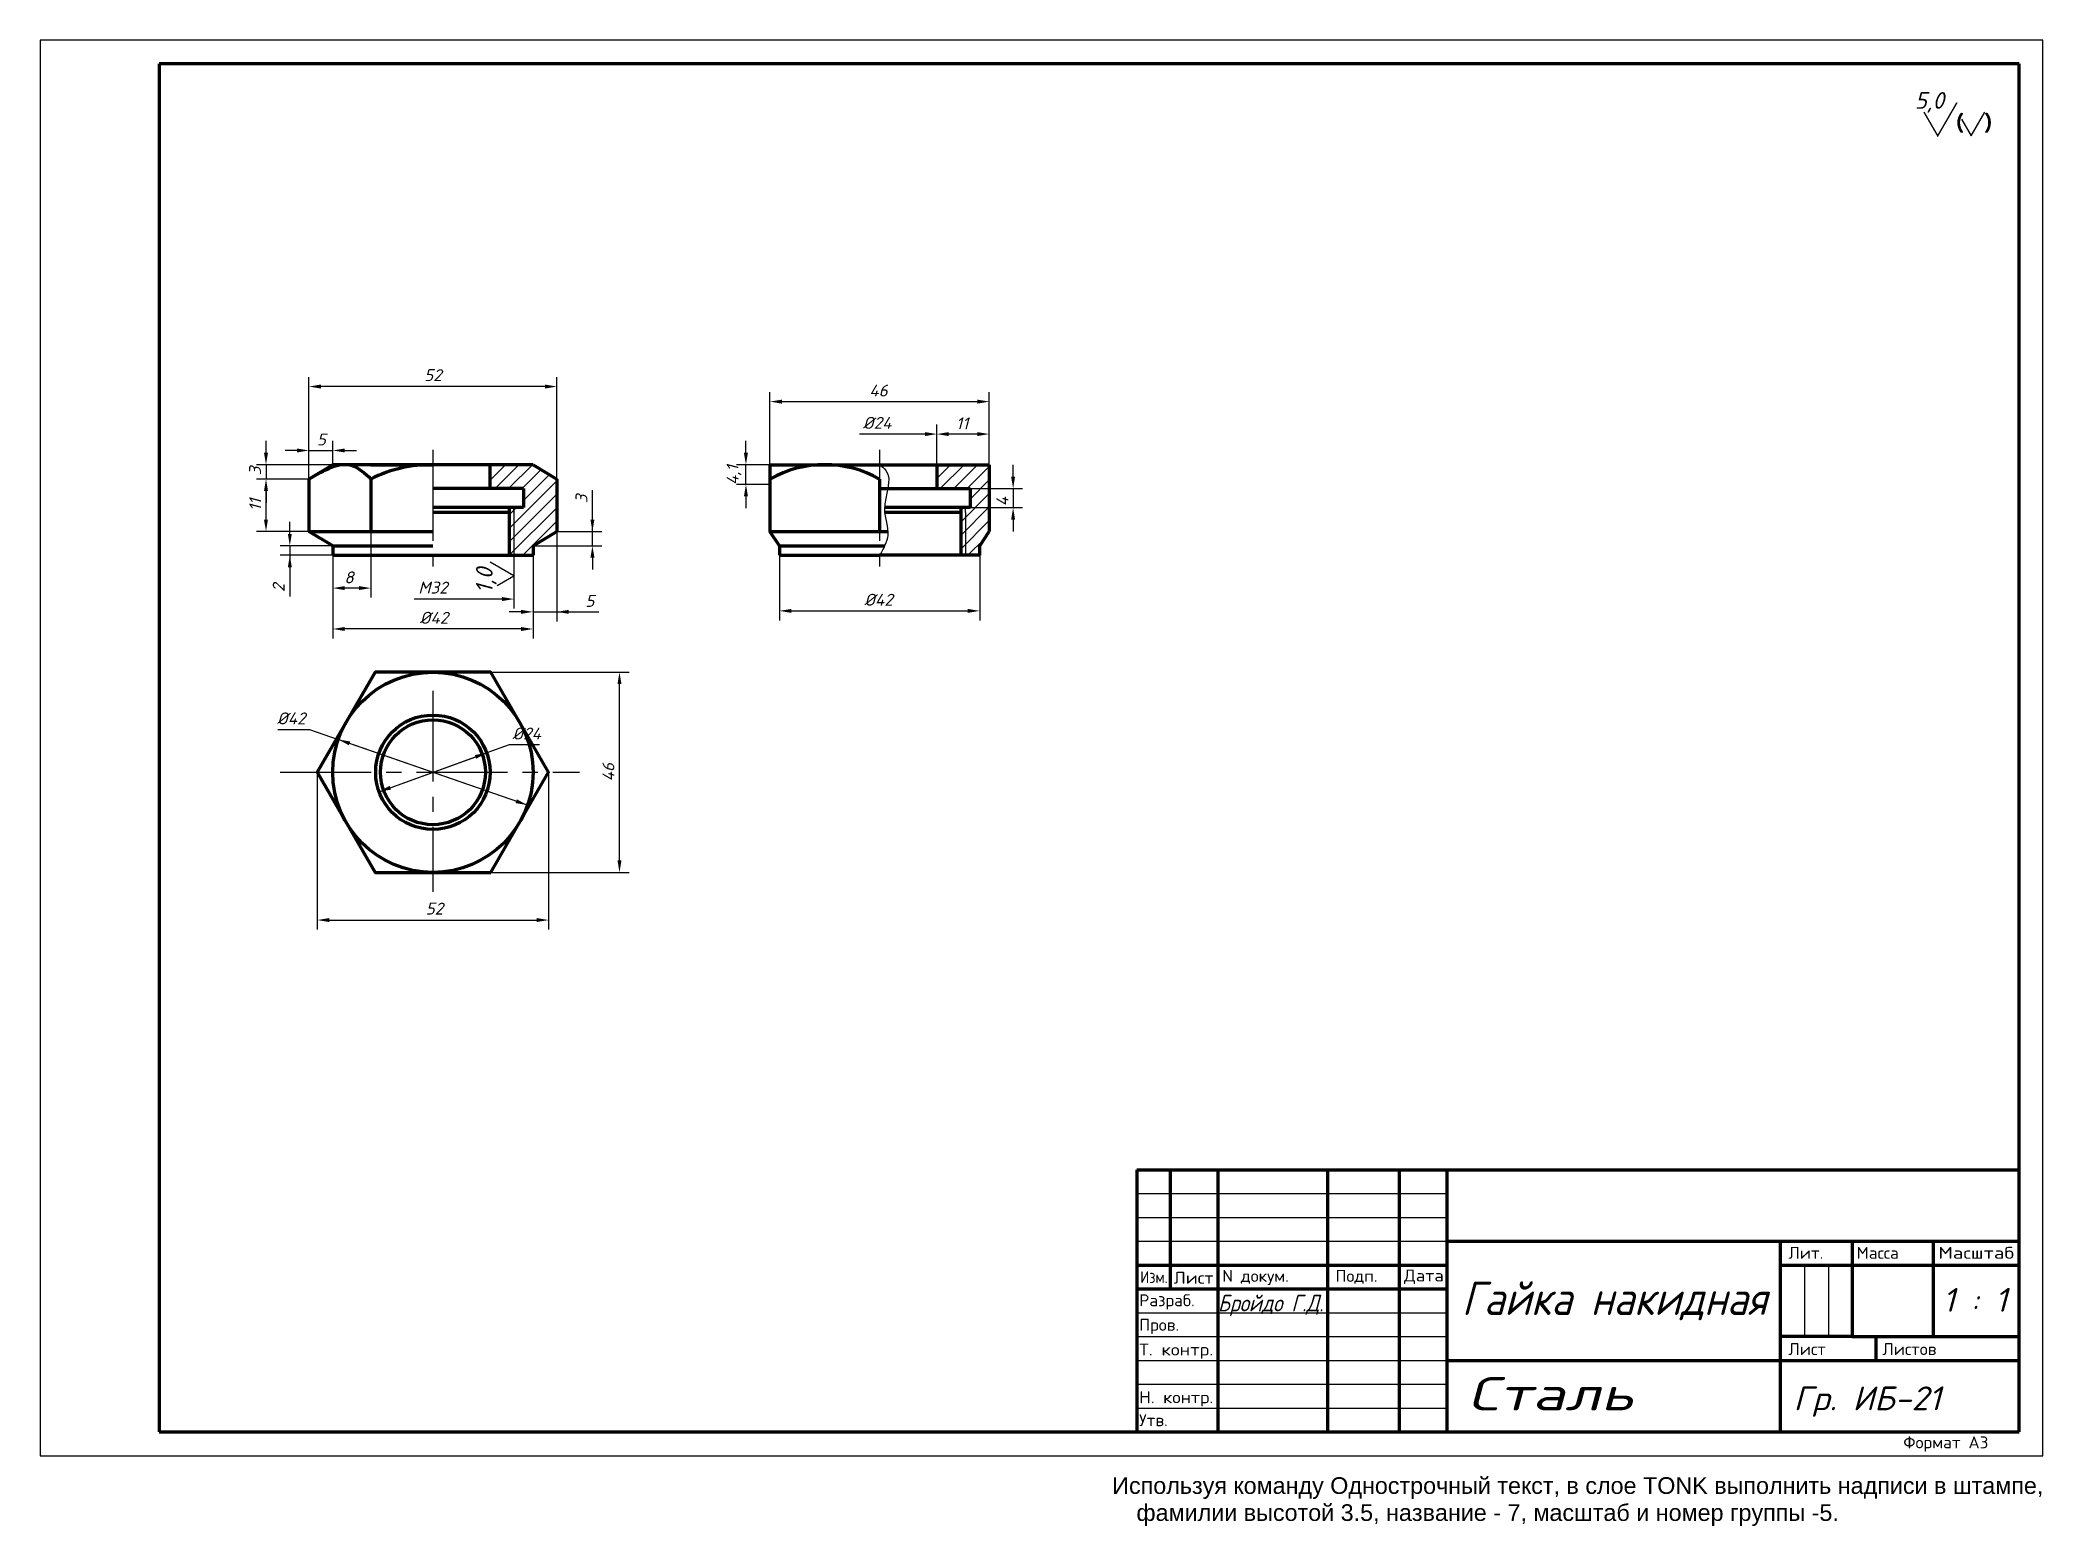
# Model space of a CAD drawing. Header units: millimetres. Extents: x 0 to 420, y -15 to 297.
import ezdxf
from ezdxf.enums import TextEntityAlignment as Align

# ---------------------------------------------------------------- set-up
doc = ezdxf.new("R2010")
doc.units = ezdxf.units.MM
doc.linetypes.add('CENTER2', pattern=[28.575, 19.05, -3.175, 3.175, -3.175])
for name, color, linetype, lineweight in [('OSN', 3, 'Continuous', 80), ('OSY', 2, 'CENTER2', 30), ('RAZM', 6, 'Continuous', 30), ('TONK', 1, 'Continuous', 30)]:
    doc.layers.add(name, color=color, linetype=linetype, lineweight=lineweight)
doc.styles.get("Standard").update_dxf_attribs({"font": 'arial.ttf'})
doc.styles.add('наклон', font='simplex.shx', dxfattribs={"oblique": 15})
doc.styles.add('прям', font='simplex.shx')
doc.styles.add('стиль1', font='isocpeur.ttf', dxfattribs={"oblique": 15})
doc.dimstyles.new('разм', dxfattribs={"dimtxt": 2.5, "dimasz": 2.5, "dimexe": 2, "dimexo": 0, "dimgap": 1, "dimtad": 1, "dimdec": 1, "dimtxsty": 'наклон', "dimcen": 2.5, "dimadec": 0, "dimazin": 0, "dimtfac": 1, "dimtdec": 1, "dimtmove": 0, "dimatfit": 2, "dimfxl": 1, "dimarcsym": 0})
doc.dimstyles.new('разм$3', dxfattribs={"dimtxt": 2.5, "dimasz": 2.5, "dimexe": 2, "dimexo": 0, "dimgap": 1, "dimtad": 1, "dimtoh": 1, "dimdec": 1, "dimtxsty": 'наклон', "dimcen": 2.5, "dimadec": 0, "dimazin": 0, "dimtfac": 1, "dimtdec": 1, "dimtmove": 0, "dimatfit": 2, "dimfxl": 1, "dimarcsym": 0})
pattern_1 = [(45, (0, 0), (-1.414214, 1.414214), [])]

# ---------------------------------------------------------------- blocks, each defined once
blk = doc.blocks.new('*D6')
at = {"layer": 'Defpoints', "color": 0}
for p in [(61.38, 188.91), (103.38, 188.91), (61.38, 173.45)]:
    blk.add_point(p, dxfattribs=at)
at = {"layer": 'RAZM', "color": 0, "lineweight": -2}
for p, q in [((61.38, 188.91), (61.38, 171.45)), ((103.38, 188.91), (103.38, 171.45)), ((100.88, 173.45), (63.88, 173.45))]:
    blk.add_line(p, q, dxfattribs=at)
at = {"layer": 'RAZM', "color": 0}
for points in [[(63.88, 173.87), (63.88, 173.04), (61.38, 173.45)], [(100.88, 173.04), (100.88, 173.87), (103.38, 173.45)]]:
    blk.add_solid(points, dxfattribs=at)
at = {"layer": 'RAZM', "color": 0, "insert": (82.61, 175.8), "char_height": 2.5, "attachment_point": 5, "style": 'наклон'}
blk.add_mtext('%%c42', dxfattribs=at)
blk = doc.blocks.new('*D11')
at = {"layer": 'Defpoints', "color": 0}
for p in [(56.38, 224.31), (56.38, 204.91), (108.38, 204.91)]:
    blk.add_point(p, dxfattribs=at)
at = {"layer": 'RAZM', "color": 0, "lineweight": -2}
for p, q in [((56.38, 204.91), (56.38, 226.31)), ((105.88, 224.31), (58.88, 224.31)), ((108.38, 204.91), (108.38, 226.31))]:
    blk.add_line(p, q, dxfattribs=at)
at = {"layer": 'RAZM', "color": 0}
for points in [[(58.88, 224.73), (58.88, 223.89), (56.38, 224.31)], [(105.88, 223.89), (105.88, 224.73), (108.38, 224.31)]]:
    blk.add_solid(points, dxfattribs=at)
at = {"layer": 'RAZM', "color": 0, "insert": (82.38, 226.71), "char_height": 2.5, "attachment_point": 5, "style": 'наклон'}
blk.add_mtext('52', dxfattribs=at)
blk = doc.blocks.new('*D14')
at = {"layer": 'Defpoints', "color": 0}
for p in [(155.05, 188.91), (197.05, 188.91), (197.05, 177.25)]:
    blk.add_point(p, dxfattribs=at)
at = {"layer": 'RAZM', "color": 0, "lineweight": -2}
for p, q in [((155.05, 188.91), (155.05, 175.25)), ((197.05, 188.91), (197.05, 175.25)), ((157.55, 177.25), (194.55, 177.25))]:
    blk.add_line(p, q, dxfattribs=at)
at = {"layer": 'RAZM', "color": 0}
for points in [[(157.55, 177.66), (157.55, 176.83), (155.05, 177.25)], [(194.55, 176.83), (194.55, 177.66), (197.05, 177.25)]]:
    blk.add_solid(points, dxfattribs=at)
at = {"layer": 'RAZM', "color": 0, "insert": (175.82, 179.59), "char_height": 2.5, "attachment_point": 5, "style": 'наклон'}
blk.add_mtext('%%c42', dxfattribs=at)
blk = doc.blocks.new('*D20')
at = {"layer": 'Defpoints', "color": 0}
for p in [(108.38, 193.91), (103.38, 188.91), (108.38, 177.04)]:
    blk.add_point(p, dxfattribs=at)
at = {"layer": 'RAZM', "color": 0, "lineweight": -2}
for p, q in [((108.38, 193.91), (108.38, 175.04)), ((103.38, 188.91), (103.38, 175.04)), ((100.88, 177.04), (98.38, 177.04)), ((103.38, 177.04), (108.38, 177.04)), ((108.38, 177.04), (117.17, 177.04)), ((110.88, 177.04), (113.38, 177.04))]:
    blk.add_line(p, q, dxfattribs=at)
at = {"layer": 'RAZM', "color": 0}
for points in [[(100.88, 176.62), (100.88, 177.46), (103.38, 177.04)], [(110.88, 177.46), (110.88, 176.62), (108.38, 177.04)]]:
    blk.add_solid(points, dxfattribs=at)
at = {"layer": 'RAZM', "color": 0, "insert": (115.28, 179.34), "char_height": 2.5, "attachment_point": 5, "style": 'наклон'}
blk.add_mtext('5', dxfattribs=at)
blk = doc.blocks.new('*D23')
at = {"layer": 'Defpoints', "color": 0}
for p in [(47.38, 204.91), (56.38, 204.91), (56.38, 193.91)]:
    blk.add_point(p, dxfattribs=at)
at = {"layer": 'RAZM', "color": 0, "lineweight": -2}
for p, q in [((56.38, 204.91), (45.38, 204.91)), ((47.38, 196.41), (47.38, 202.41)), ((56.38, 193.91), (45.38, 193.91))]:
    blk.add_line(p, q, dxfattribs=at)
at = {"layer": 'RAZM', "color": 0}
for points in [[(47.79, 202.41), (46.96, 202.41), (47.38, 204.91)], [(46.96, 196.41), (47.79, 196.41), (47.38, 193.91)]]:
    blk.add_solid(points, dxfattribs=at)
at = {"layer": 'RAZM', "color": 0, "insert": (45.13, 199.49), "char_height": 2.5, "attachment_point": 5, "rotation": 90, "style": 'наклон'}
blk.add_mtext('11', dxfattribs=at)
blk = doc.blocks.new('*D30')
at = {"layer": 'Defpoints', "color": 0}
for p in [(66.38, 188.91), (99.38, 188.91), (66.38, 179.73)]:
    blk.add_point(p, dxfattribs=at)
at = {"layer": 'RAZM', "color": 0, "lineweight": -2}
for p, q in [((99.38, 188.91), (99.38, 177.73)), ((96.88, 179.73), (78.45, 179.73))]:
    blk.add_line(p, q, dxfattribs=at)
at = {"layer": 'RAZM', "color": 0}
blk.add_solid([(96.88, 179.31), (96.88, 180.15), (99.38, 179.73)], dxfattribs=at)
at = {"layer": 'RAZM', "color": 0, "insert": (82.39, 182.13), "char_height": 2.5, "attachment_point": 5, "style": 'наклон'}
blk.add_mtext('M32', dxfattribs=at)
blk = doc.blocks.new('*D42')
at = {"layer": 'Defpoints', "color": 0}
for p in [(195.05, 202.91), (195.05, 198.91), (204.05, 198.91)]:
    blk.add_point(p, dxfattribs=at)
at = {"layer": 'RAZM', "color": 0, "lineweight": -2}
for p, q in [((204.05, 205.41), (204.05, 207.91)), ((195.05, 202.91), (206.05, 202.91)), ((204.05, 202.91), (204.05, 198.91)), ((195.05, 198.91), (206.05, 198.91)), ((204.05, 196.41), (204.05, 193.91))]:
    blk.add_line(p, q, dxfattribs=at)
at = {"layer": 'RAZM', "color": 0}
for points in [[(203.63, 205.41), (204.46, 205.41), (204.05, 202.91)], [(204.46, 196.41), (203.63, 196.41), (204.05, 198.91)]]:
    blk.add_solid(points, dxfattribs=at)
at = {"layer": 'RAZM', "color": 0, "insert": (201.8, 200.18), "char_height": 2.5, "attachment_point": 5, "rotation": 90, "style": 'наклон'}
blk.add_mtext('4', dxfattribs=at)
blk = doc.blocks.new('*D45')
at = {"layer": 'Defpoints', "color": 0}
for p in [(188.05, 214.34), (188.05, 207.91), (199.05, 207.91)]:
    blk.add_point(p, dxfattribs=at)
at = {"layer": 'RAZM', "color": 0, "lineweight": -2}
for p, q in [((188.05, 207.91), (188.05, 216.34)), ((196.55, 214.34), (190.55, 214.34)), ((199.05, 207.91), (199.05, 216.34))]:
    blk.add_line(p, q, dxfattribs=at)
at = {"layer": 'RAZM', "color": 0}
for points in [[(190.55, 214.75), (190.55, 213.92), (188.05, 214.34)], [(196.55, 213.92), (196.55, 214.75), (199.05, 214.34)]]:
    blk.add_solid(points, dxfattribs=at)
at = {"layer": 'RAZM', "color": 0, "insert": (193.37, 216.59), "char_height": 2.5, "attachment_point": 5, "style": 'наклон'}
blk.add_mtext('11', dxfattribs=at)
blk = doc.blocks.new('*D50')
at = {"layer": 'Defpoints', "color": 0}
for p in [(199.05, 221.15), (153.05, 207.91), (199.05, 207.91)]:
    blk.add_point(p, dxfattribs=at)
at = {"layer": 'RAZM', "color": 0, "lineweight": -2}
for p, q in [((153.05, 207.91), (153.05, 223.15)), ((199.05, 207.91), (199.05, 223.15)), ((155.55, 221.15), (196.55, 221.15))]:
    blk.add_line(p, q, dxfattribs=at)
at = {"layer": 'RAZM', "color": 0}
for points in [[(155.55, 221.57), (155.55, 220.73), (153.05, 221.15)], [(196.55, 220.73), (196.55, 221.57), (199.05, 221.15)]]:
    blk.add_solid(points, dxfattribs=at)
at = {"layer": 'RAZM', "color": 0, "insert": (175.81, 223.47), "char_height": 2.5, "attachment_point": 5, "style": 'наклон'}
blk.add_mtext('46', dxfattribs=at)
blk = doc.blocks.new('*D53')
at = {"layer": 'Defpoints', "color": 0}
for p in [(148.02, 207.91), (153.05, 207.91), (153.05, 203.79)]:
    blk.add_point(p, dxfattribs=at)
at = {"layer": 'RAZM', "color": 0, "lineweight": -2}
for p, q in [((148.02, 210.41), (148.02, 212.91)), ((153.05, 207.91), (146.02, 207.91)), ((148.02, 203.79), (148.02, 207.91)), ((153.05, 203.79), (146.02, 203.79)), ((148.02, 201.29), (148.02, 198.79))]:
    blk.add_line(p, q, dxfattribs=at)
at = {"layer": 'RAZM', "color": 0}
for points in [[(147.6, 210.41), (148.44, 210.41), (148.02, 207.91)], [(148.44, 201.29), (147.6, 201.29), (148.02, 203.79)]]:
    blk.add_solid(points, dxfattribs=at)
at = {"layer": 'RAZM', "color": 0, "insert": (145.52, 205.73), "char_height": 2.5, "attachment_point": 5, "rotation": 90, "style": 'наклон'}
blk.add_mtext('4,1', dxfattribs=at)
blk = doc.blocks.new('*D59')
at = {"layer": 'Defpoints', "color": 0}
for p in [(61.38, 210.9), (61.38, 207.91), (56.38, 204.91)]:
    blk.add_point(p, dxfattribs=at)
at = {"layer": 'RAZM', "color": 0, "lineweight": -2}
for p, q in [((53.88, 210.9), (51.38, 210.9)), ((56.38, 204.91), (56.38, 212.9)), ((56.38, 210.9), (61.38, 210.9)), ((61.38, 207.91), (61.38, 212.9)), ((63.88, 210.9), (66.38, 210.9))]:
    blk.add_line(p, q, dxfattribs=at)
at = {"layer": 'RAZM', "color": 0}
for points in [[(53.88, 210.48), (53.88, 211.31), (56.38, 210.9)], [(63.88, 211.31), (63.88, 210.48), (61.38, 210.9)]]:
    blk.add_solid(points, dxfattribs=at)
at = {"layer": 'RAZM', "color": 0, "insert": (58.99, 213.2), "char_height": 2.5, "attachment_point": 5, "style": 'наклон'}
blk.add_mtext('5', dxfattribs=at)
blk = doc.blocks.new('*D62')
at = {"layer": 'Defpoints', "color": 0}
for p in [(61.38, 207.91), (47.38, 204.91), (56.38, 204.91)]:
    blk.add_point(p, dxfattribs=at)
at = {"layer": 'RAZM', "color": 0, "lineweight": -2}
for p, q in [((47.38, 210.41), (47.38, 212.91)), ((61.38, 207.91), (45.38, 207.91)), ((47.38, 207.91), (47.38, 204.91)), ((56.38, 204.91), (45.38, 204.91)), ((47.38, 202.41), (47.38, 199.91))]:
    blk.add_line(p, q, dxfattribs=at)
at = {"layer": 'RAZM', "color": 0}
for points in [[(46.96, 210.41), (47.79, 210.41), (47.38, 207.91)], [(47.79, 202.41), (46.96, 202.41), (47.38, 204.91)]]:
    blk.add_solid(points, dxfattribs=at)
at = {"layer": 'RAZM', "color": 0, "insert": (45.08, 206.6), "char_height": 2.5, "attachment_point": 5, "rotation": 90, "style": 'наклон'}
blk.add_mtext('3', dxfattribs=at)
blk = doc.blocks.new('*D76')
at = {"layer": 'Defpoints', "color": 0}
for p in [(108.38, 193.91), (115.83, 193.91), (103.38, 190.91)]:
    blk.add_point(p, dxfattribs=at)
at = {"layer": 'RAZM', "color": 0, "lineweight": -2}
for p, q in [((115.83, 193.91), (115.83, 202.57)), ((115.83, 196.41), (115.83, 198.91)), ((108.38, 193.91), (117.83, 193.91)), ((115.83, 190.91), (115.83, 193.91)), ((103.38, 190.91), (117.83, 190.91)), ((115.83, 188.41), (115.83, 185.91))]:
    blk.add_line(p, q, dxfattribs=at)
at = {"layer": 'RAZM', "color": 0}
for points in [[(115.41, 196.41), (116.25, 196.41), (115.83, 193.91)], [(116.25, 188.41), (115.41, 188.41), (115.83, 190.91)]]:
    blk.add_solid(points, dxfattribs=at)
at = {"layer": 'RAZM', "color": 0, "insert": (113.53, 200.74), "char_height": 2.5, "attachment_point": 5, "rotation": 90, "style": 'наклон'}
blk.add_mtext('3', dxfattribs=at)
blk = doc.blocks.new('*D79')
at = {"layer": 'Defpoints', "color": 0}
for p in [(61.38, 190.91), (52.38, 188.91), (61.38, 188.91)]:
    blk.add_point(p, dxfattribs=at)
at = {"layer": 'RAZM', "color": 0, "lineweight": -2}
for p, q in [((52.38, 193.41), (52.38, 195.91)), ((61.38, 190.91), (50.38, 190.91)), ((52.38, 190.91), (52.38, 188.91)), ((61.38, 188.91), (50.38, 188.91)), ((52.38, 188.91), (52.38, 180.27)), ((52.38, 186.41), (52.38, 183.91))]:
    blk.add_line(p, q, dxfattribs=at)
at = {"layer": 'RAZM', "color": 0}
for points in [[(51.96, 193.41), (52.79, 193.41), (52.38, 190.91)], [(52.79, 186.41), (51.96, 186.41), (52.38, 188.91)]]:
    blk.add_solid(points, dxfattribs=at)
at = {"layer": 'RAZM', "color": 0, "insert": (50.03, 182.09), "char_height": 2.5, "attachment_point": 5, "rotation": 90, "style": 'наклон'}
blk.add_mtext('2', dxfattribs=at)
blk = doc.blocks.new('*D82')
at = {"layer": 'Defpoints', "color": 0}
for p in [(58.13, 143.39), (106.63, 143.39), (106.63, 112.39)]:
    blk.add_point(p, dxfattribs=at)
at = {"layer": 'RAZM', "color": 0, "lineweight": -2}
for p, q in [((58.13, 143.39), (58.13, 110.39)), ((106.63, 143.39), (106.63, 110.39)), ((60.63, 112.39), (104.13, 112.39))]:
    blk.add_line(p, q, dxfattribs=at)
at = {"layer": 'RAZM', "color": 0}
for points in [[(60.63, 112.81), (60.63, 111.98), (58.13, 112.39)], [(104.13, 111.98), (104.13, 112.81), (106.63, 112.39)]]:
    blk.add_solid(points, dxfattribs=at)
at = {"layer": 'RAZM', "color": 0, "insert": (82.7, 114.79), "char_height": 2.5, "attachment_point": 5, "style": 'наклон'}
blk.add_mtext('52', dxfattribs=at)
blk = doc.blocks.new('*D85')
at = {"layer": 'Defpoints', "color": 0}
for p in [(94.5, 164.39), (121.5, 164.39), (94.5, 122.39)]:
    blk.add_point(p, dxfattribs=at)
at = {"layer": 'RAZM', "color": 0, "lineweight": -2}
for p, q in [((94.5, 164.39), (123.5, 164.39)), ((121.5, 124.89), (121.5, 161.89)), ((94.5, 122.39), (123.5, 122.39))]:
    blk.add_line(p, q, dxfattribs=at)
at = {"layer": 'RAZM', "color": 0}
for points in [[(121.92, 161.89), (121.09, 161.89), (121.5, 164.39)], [(121.09, 124.89), (121.92, 124.89), (121.5, 122.39)]]:
    blk.add_solid(points, dxfattribs=at)
at = {"layer": 'RAZM', "color": 0, "insert": (119.18, 143.4), "char_height": 2.5, "attachment_point": 5, "rotation": 90, "style": 'наклон'}
blk.add_mtext('46', dxfattribs=at)
blk = doc.blocks.new('*D86')
at = {"layer": 'RAZM', "color": 0, "lineweight": -2}
for p, q in [((49.83, 152.36), (56.53, 152.36)), ((56.53, 152.36), (62.54, 150.27)), ((102.22, 136.5), (62.54, 150.27)), ((102.22, 136.5), (64.9, 149.45))]:
    blk.add_line(p, q, dxfattribs=at)
at = {"layer": 'RAZM', "color": 0}
for points in [[(65.04, 149.85), (64.76, 149.06), (62.54, 150.27)], [(99.72, 136.93), (99.99, 137.72), (102.22, 136.5)]]:
    blk.add_solid(points, dxfattribs=at)
at = {"layer": 'RAZM', "color": 0, "insert": (52.68, 154.7), "char_height": 2.5, "attachment_point": 5, "style": 'наклон'}
blk.add_mtext('%%c42', dxfattribs=at)
blk = doc.blocks.new('*D91')
at = {"layer": 'Defpoints', "color": 0}
for p in [(164.05, 214.34), (164.05, 207.91), (188.05, 207.91)]:
    blk.add_point(p, dxfattribs=at)
at = {"layer": 'RAZM', "color": 0, "lineweight": -2}
for p, q in [((185.55, 214.34), (171.86, 214.34)), ((188.05, 207.91), (188.05, 216.34))]:
    blk.add_line(p, q, dxfattribs=at)
at = {"layer": 'RAZM', "color": 0}
blk.add_solid([(185.55, 213.92), (185.55, 214.76), (188.05, 214.34)], dxfattribs=at)
at = {"layer": 'RAZM', "color": 0, "insert": (175.54, 216.69), "char_height": 2.5, "attachment_point": 5, "style": 'наклон'}
blk.add_mtext('%%c24', dxfattribs=at)
blk = doc.blocks.new('*D93')
at = {"layer": 'RAZM', "color": 0, "lineweight": -2}
for p, q in [((71.09, 139.31), (93.66, 147.47)), ((98.36, 149.17), (93.66, 147.47)), ((104.72, 149.17), (98.36, 149.17)), ((71.09, 139.31), (91.31, 146.62))]:
    blk.add_line(p, q, dxfattribs=at)
at = {"layer": 'RAZM', "color": 0}
for points in [[(91.45, 146.23), (91.17, 147.01), (93.66, 147.47)], [(73.3, 140.55), (73.59, 139.76), (71.09, 139.31)]]:
    blk.add_solid(points, dxfattribs=at)
at = {"layer": 'RAZM', "color": 0, "insert": (102.04, 151.52), "char_height": 2.5, "attachment_point": 5, "style": 'наклон'}
blk.add_mtext('%%c24', dxfattribs=at)
blk = doc.blocks.new('*D97')
at = {"layer": 'Defpoints', "color": 0}
for p in [(69.38, 193.91), (61.38, 188.91), (61.38, 182.03)]:
    blk.add_point(p, dxfattribs=at)
at = {"layer": 'RAZM', "color": 0, "lineweight": -2}
for p, q in [((69.38, 193.91), (69.38, 180.03)), ((61.38, 188.91), (61.38, 180.03)), ((66.88, 182.03), (63.88, 182.03))]:
    blk.add_line(p, q, dxfattribs=at)
at = {"layer": 'RAZM', "color": 0}
for points in [[(63.88, 182.45), (63.88, 181.62), (61.38, 182.03)], [(66.88, 181.62), (66.88, 182.45), (69.38, 182.03)]]:
    blk.add_solid(points, dxfattribs=at)
at = {"layer": 'RAZM', "color": 0, "insert": (64.78, 184.28), "char_height": 2.5, "attachment_point": 5, "style": 'наклон'}
blk.add_mtext('8', dxfattribs=at)

msp = doc.modelspace()

# ---------------------------------------------------------------- hatches: boundary and pattern name
at = {"layer": 'TONK'}
h = msp.add_hatch(dxfattribs=at)
h.set_pattern_fill('', color=256, scale=2, angle=135, pattern_type=0)
h.set_pattern_definition(pattern_1)
edge = h.paths.add_edge_path()
edge.add_line((103.38, 190.91), (103.38, 188.91))
edge.add_line((98.38, 188.91), (103.38, 188.91))
edge.add_line((98.38, 188.91), (98.38, 197.91))
edge.add_line((98.38, 197.91), (99.38, 198.91))
edge.add_line((101.38, 198.91), (99.38, 198.91))
edge.add_line((101.38, 202.91), (101.38, 198.91))
edge.add_line((101.38, 202.91), (94.38, 202.91))
edge.add_line((94.38, 202.91), (94.38, 207.91))
edge.add_line((103.38, 207.91), (94.38, 207.91))
edge.add_line((103.38, 207.91), (108.38, 204.91))
edge.add_line((108.38, 204.91), (108.38, 193.91))
edge.add_line((103.38, 190.91), (108.38, 193.91))
edge = h.paths.add_edge_path()
edge.add_line((98.38, 197.91), (99.38, 198.91))
edge.add_line((98.38, 197.91), (98.38, 197.91))
edge.add_line((98.38, 198.91), (98.38, 197.91))
edge.add_line((99.38, 198.91), (98.38, 198.91))
h = msp.add_hatch(dxfattribs=at)
h.set_pattern_fill('', color=256, scale=2, angle=45, pattern_type=0)
h.set_pattern_definition(pattern_1)
edge = h.paths.add_edge_path()
edge.add_line((197.05, 190.91), (199.05, 193.91))
edge.add_line((197.05, 188.91), (197.05, 190.91))
edge.add_line((197.05, 188.91), (194.05, 188.91))
edge.add_line((194.05, 188.91), (194.05, 198.91))
edge.add_line((195.05, 198.91), (194.05, 198.91))
edge.add_line((195.05, 202.91), (195.05, 198.91))
edge.add_line((188.05, 202.91), (195.05, 202.91))
edge.add_line((188.05, 207.91), (188.05, 202.91))
edge.add_line((188.05, 207.91), (199.05, 207.91))
edge.add_line((199.05, 207.91), (199.05, 193.91))
edge = h.paths.add_edge_path()
edge.add_line((194.05, 188.91), (194.05, 198.91))
edge.add_line((194.05, 188.91), (193.05, 188.91))
edge.add_line((193.05, 198.91), (193.05, 188.91))
edge.add_line((194.05, 198.91), (193.05, 198.91))

# ---------------------------------------------------------------- linework, layer by layer
at = {"layer": 'OSN'}
for p, q in [((415, 292), (25, 292)), ((25, 292), (25, 5)), ((415, 5), (415, 292)), ((61.38, 207.91), (56.38, 204.91)), ((103.38, 207.91), (61.38, 207.91)), ((69.38, 207.91), (61.38, 207.91)), ((69.38, 207.91), (82.38, 207.91)), ((94.38, 202.91), (94.38, 207.91)), ((103.38, 207.91), (108.38, 204.91)), ((153.05, 207.91), (199.05, 207.91)), ((153.05, 207.91), (153.05, 193.91)), ((176.05, 207.91), (188.05, 207.91)), ((188.05, 207.91), (188.05, 202.91)), ((199.05, 207.91), (199.05, 193.91)), ((56.38, 204.91), (56.38, 193.91)), ((69.38, 204.91), (69.38, 193.91)), ((94.38, 202.91), (82.38, 202.91)), ((101.38, 202.91), (94.38, 202.91)), ((101.38, 202.91), (101.38, 198.91)), ((108.38, 204.91), (108.38, 193.91)), ((176.05, 204.91), (176.05, 193.91)), ((176.05, 202.91), (195.05, 202.91)), ((195.05, 202.91), (195.05, 198.91)), ((94.38, 198.91), (82.38, 198.91)), ((93.38, 197.91), (82.38, 197.91)), ((98.38, 197.91), (93.38, 197.91)), ((98.38, 198.91), (94.38, 198.91)), ((101.38, 198.91), (98.38, 198.91)), ((98.38, 198.91), (98.38, 197.91)), ((98.38, 197.91), (98.38, 188.91)), ((188.05, 198.91), (177.07, 198.91)), ((187.05, 197.91), (177.1, 197.91)), ((193.05, 197.91), (187.05, 197.91)), ((195.05, 198.91), (188.05, 198.91)), ((195.05, 198.91), (193.05, 198.91)), ((193.05, 198.91), (193.05, 197.91)), ((193.05, 197.91), (193.05, 188.91)), ((61.38, 190.91), (56.38, 193.91)), ((56.38, 193.91), (82.38, 193.91)), ((103.38, 190.91), (108.38, 193.91)), ((155.05, 190.91), (153.05, 193.91)), ((153.05, 193.91), (177.77, 193.91)), ((197.05, 190.91), (199.05, 193.91)), ((61.38, 190.91), (61.38, 188.91)), ((61.38, 190.91), (82.38, 190.91)), ((103.38, 190.91), (103.38, 188.91)), ((155.05, 190.91), (155.05, 188.91)), ((155.05, 190.91), (177.12, 190.91)), ((197.05, 188.91), (197.05, 190.91)), ((61.38, 188.91), (103.38, 188.91)), ((155.05, 188.91), (176.05, 188.91)), ((197.05, 188.91), (176.05, 188.91)), ((230, 60), (230, 5)), ((230, 60), (415, 60)), ((237, 60), (237, 35)), ((247, 60), (247, 5)), ((270, 60), (270, 5)), ((285, 60), (285, 5)), ((295, 60), (295, 5)), ((295, 45), (415, 45)), ((365, 5), (365, 45)), ((380, 45), (380, 25)), ((397, 45), (397, 25)), ((230, 40), (295, 40)), ((365, 40), (415, 40)), ((230, 35), (295, 35)), ((380, 25), (365, 25)), ((380, 25), (415, 25)), ((385, 20), (385, 25)), ((295, 20), (415, 20)), ((25, 5), (415, 5))]:
    msp.add_line(p, q, dxfattribs=at)
msp.add_lwpolyline([(94.5, 122.39), (106.63, 143.39), (94.5, 164.39), (70.25, 164.39), (58.13, 143.39), (70.25, 122.39)], close=True, dxfattribs=at)
for radius in [21, 12, 11]:
    msp.add_circle((82.38, 143.39), radius, dxfattribs=at)
for centre, radius, start, end in [((81.88, 180.37), 27.54, 88.9598, 116.9915), ((164.55, 184.37), 23.54, 60.7583, 119.2417)]:
    msp.add_arc(centre, radius, start, end, dxfattribs=at)
at = {"layer": 'OSN', "start_tangent": (0.896244, 0.443562)}
msp.add_spline([(56.38, 204.91), (65.5, 207.73), (69.38, 204.91)], degree=3, dxfattribs=at)
at = {"layer": 'OSY'}
for p, q in [((82.38, 211.02), (82.38, 186.56)), ((176.05, 211.02), (176.05, 186.56)), ((82.38, 160.5), (82.38, 118.3)), ((50.38, 143.39), (113.12, 143.39))]:
    msp.add_line(p, q, dxfattribs=at)
at = {"layer": 'RAZM'}
for p, q in [((99.38, 184.58), (94.38, 187.47)), ((95.88, 182.56), (99.38, 184.58))]:
    msp.add_line(p, q, dxfattribs=at)
at = {"layer": 'TONK'}
for p, q in [((420, 297), (0, 297)), ((0, 297), (0, 0)), ((420, 0), (420, 297)), ((404.95, 276.9), (407.84, 281.9)), ((402.93, 280.4), (404.95, 276.9)), ((99.38, 198.91), (99.38, 188.91)), ((99.38, 197.91), (99.38, 198.91)), ((194.05, 197.91), (194.05, 198.91)), ((194.05, 197.91), (194.05, 188.91)), ((230, 55), (295, 55)), ((230, 50), (295, 50)), ((230, 45), (295, 45)), ((370, 40), (370, 25)), ((375, 40), (375, 25)), ((230, 30), (295, 30)), ((230, 25), (295, 25)), ((230, 20), (295, 20)), ((230, 15), (295, 15)), ((230, 10), (295, 10)), ((0, 0), (420, 0))]:
    msp.add_line(p, q, dxfattribs=at)
at = {"layer": 'TONK', "const_width": 0.3}
msp.add_lwpolyline([(395.05, 281.9), (397.94, 276.9), (401.98, 283.9)], dxfattribs=at)
at = {"layer": 'TONK'}
msp.add_spline([(176.05, 207.91), (177.37, 206.72), (177.07, 198.62), (177.77, 193.12), (176.05, 188.91)], degree=3, dxfattribs=at)

# ---------------------------------------------------------------- texts
at = {"layer": 'RAZM', "style": 'стиль1', "oblique": 15}
msp.add_text('1,0', height=3.5, rotation=90, dxfattribs=at).set_placement((94.92, 180.94))
at = {"layer": 'TONK', "oblique": 15}
for s, height, style, p in [('5,0', 3.5, 'стиль1', (393.11, 282.58)), ('1 : 1', 5, 'наклон', (398.95, 30.22)), ('Гр. ИБ-21', 5, 'наклон', (367.69, 9.56))]:
    msp.add_text(s, height=height, dxfattribs=dict(at, style=style)).set_placement(p)
at = {"layer": 'TONK', "style": 'прям'}
for s, height, width, p, p2 in [('( )', 3.5, 1.222271, (401.49, 277.88), (409.64, 277.88)), ('Масштаб', 2.5, 0.8667, (398.06, 41.33), (413.95, 41.33)), ('Изм.', 2.5, 0.806012, (230.71, 36.25), (236.46, 36.25)), ('Лист', 2.5, 0.835981, (237.73, 36.1), (246.08, 36.1)), ('Дата', 2.5, 0.780249, (285.99, 36.57), (294.35, 36.57)), ('Т. контр.', 2.5, 0.881809, (230.47, 21.04), (246.01, 21.04)), ('Н. контр.', 2.5, 0.847453, (230.47, 11.03), (246.01, 11.03))]:
    msp.add_text(s, height=height, dxfattribs=dict(at, width=width)).set_placement(p, p2, align=Align.FIT)
for s, p in [('Лит.', (366.64, 41.33)), ('Масса', (380.92, 41.33)), ('N докум.', (247.9, 36.49)), ('Подп.', (271.64, 36.49)), ('Разраб.', (230.47, 31.37)), ('Пров.', (230.47, 26.24)), ('Лист', (366.64, 21.14)), ('Листов', (386.34, 21.14)), ('Утв.', (230.47, 6.22)), ('Формат А3', (390.72, 1.57))]:
    msp.add_text(s, height=2.5, dxfattribs=at).set_placement(p)
at = {"layer": 'TONK', "style": 'наклон', "oblique": 15}
for s, height, width, p, p2 in [('Бройдо Г.Д.', 3.5, 0.896142, (247, 30.29), (269.11, 30.29)), ('Гайка накидная', 7, 0.885435, (298.13, 29.55), (362.12, 29.55)), ('Сталь', 7, 1.286932, (299.45, 9.53), (334.13, 9.53))]:
    msp.add_text(s, height=height, dxfattribs=dict(at, width=width)).set_placement(p, p2, align=Align.FIT)
at = {"layer": 'TONK'}
for s, p in [('   Используя команду Однострочный текст, в слое TONK выполнить надписи в штампе,', (220.76, -7.99)), (' фамилии высотой 3.5, название - 7, масштаб и номер группы -5. ', (228.55, -13.66))]:
    msp.add_text(s, height=3.5, dxfattribs=at).set_placement(p)

# ---------------------------------------------------------------- dimensions: what is measured, and where the dimension line sits
at = {"layer": 'RAZM'}
for base, p1, p2, angle, picture, middle in [((56.38, 224.31), (108.38, 204.91), (56.38, 204.91), 180, '*D11', (82.38, 224.31)), ((188.05, 214.34), (199.05, 207.91), (188.05, 207.91), 180, '*D45', (193.37, 214.34)), ((47.38, 204.91), (61.38, 207.91), (56.38, 204.91), 90, '*D62', (47.38, 206.6)), ((148.02, 207.91), (153.05, 203.79), (153.05, 207.91), 90, '*D53', (148.02, 205.73)), ((204.05, 198.91), (195.05, 202.91), (195.05, 198.91), 270, '*D42', (204.05, 200.18)), ((47.38, 204.91), (56.38, 193.91), (56.38, 204.91), 90, '*D23', (47.38, 199.49)), ((115.83, 193.91), (103.38, 190.91), (108.38, 193.91), 90, '*D76', (115.83, 200.74)), ((52.38, 188.91), (61.38, 190.91), (61.38, 188.91), 90, '*D79', (52.38, 182.09))]:
    dim = msp.add_linear_dim(base=base, p1=p1, p2=p2, angle=angle, dimstyle='разм', dxfattribs=at)
    dim.commit()
    dim.dimension.update_dxf_attribs({"geometry": picture, "text_midpoint": middle, "dimtype": 160})
for base, p1, p2, picture, middle in [((199.05, 221.15), (153.05, 207.91), (199.05, 207.91), '*D50', (175.81, 221.15)), ((61.38, 210.9), (56.38, 204.91), (61.38, 207.91), '*D59', (58.99, 210.9)), ((61.38, 182.03), (69.38, 193.91), (61.38, 188.91), '*D97', (64.78, 182.03)), ((108.38, 177.04), (103.38, 188.91), (108.38, 193.91), '*D20', (115.28, 177.04))]:
    dim = msp.add_linear_dim(base=base, p1=p1, p2=p2, dimstyle='разм', dxfattribs=at)
    dim.commit()
    dim.dimension.update_dxf_attribs({"geometry": picture, "text_midpoint": middle, "dimtype": 160})
for base, p1, p2, text, picture, middle in [((164.05, 214.34), (188.05, 207.91), (164.05, 207.91), '%%c<>', '*D91', (175.54, 214.34)), ((66.38, 179.73), (99.38, 188.91), (66.38, 188.91), 'M32', '*D30', (82.39, 179.73))]:
    dim = msp.add_linear_dim(base=base, p1=p1, p2=p2, text=text, dimstyle='разм', override={"dimse2": 1, "dimsd1": 0, "dimsd2": 1}, dxfattribs=at)
    dim.commit()
    dim.dimension.update_dxf_attribs({"geometry": picture, "text_midpoint": middle, "dimtype": 160})
for base, p1, p2, angle, text, picture, middle in [((61.38, 173.45), (103.38, 188.91), (61.38, 188.91), 180, '%%c<>', '*D6', (82.61, 173.45)), ((121.5, 164.39), (94.5, 122.39), (94.5, 164.39), 90, '46', '*D85', (121.5, 143.4))]:
    dim = msp.add_linear_dim(base=base, p1=p1, p2=p2, angle=angle, text=text, dimstyle='разм', dxfattribs=at)
    dim.commit()
    dim.dimension.update_dxf_attribs({"geometry": picture, "text_midpoint": middle, "dimtype": 160})
for base, p1, p2, text, picture, middle in [((197.05, 177.25), (155.05, 188.91), (197.05, 188.91), '%%c42', '*D14', (175.82, 177.25)), ((106.63, 112.39), (58.13, 143.39), (106.63, 143.39), '52', '*D82', (82.7, 112.39))]:
    dim = msp.add_linear_dim(base=base, p1=p1, p2=p2, text=text, dimstyle='разм', dxfattribs=at)
    dim.commit()
    dim.dimension.update_dxf_attribs({"geometry": picture, "text_midpoint": middle, "dimtype": 160})
for p1, p2, picture, middle in [((102.22, 136.5), (62.54, 150.27), '*D86', (56.53, 152.36)), ((71.09, 139.31), (93.66, 147.47), '*D93', (98.36, 149.17))]:
    dim = msp.add_diameter_dim_2p(p1=p1, p2=p2, dimstyle='разм$3', dxfattribs=at)
    dim.commit()
    dim.dimension.update_dxf_attribs({"geometry": picture, "text_midpoint": middle, "dimtype": 163})

doc.saveas('drawing.dxf')
